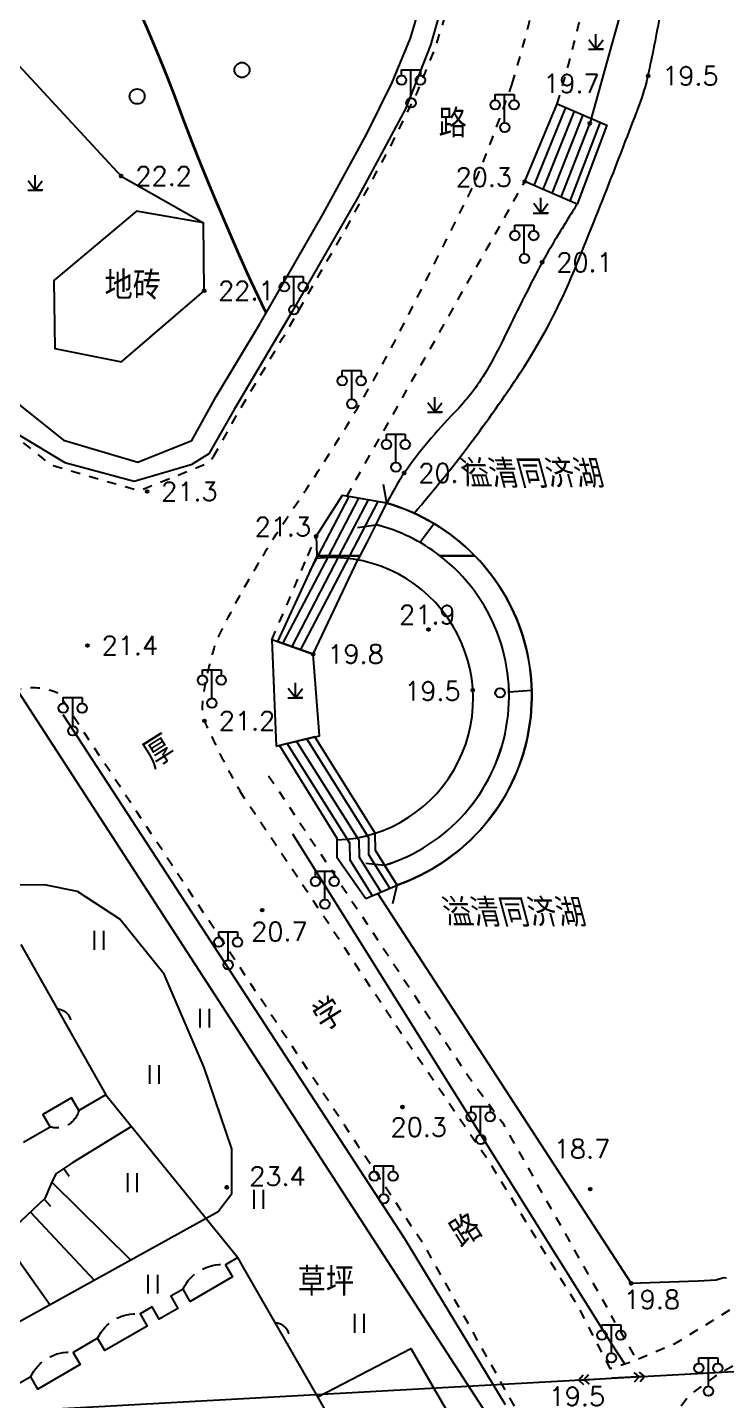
# Model space of a CAD drawing. Extents: x 115374 to 116875, y 149866 to 152432.
# Drawn here: x 115937.9 to 116012.2, y 150910.2 to 151056.1 of the extents above; entities that cross this region are included whole.
import ezdxf
from ezdxf.enums import TextEntityAlignment as Align

# ---------------------------------------------------------------- set-up
doc = ezdxf.new("R2010")
doc.units = 0
doc.header["$MEASUREMENT"] = 0
doc.header["$PDMODE"] = 32
doc.header["$PDSIZE"] = 0.3
for name, pattern in [('X3', [5, 4, -1]), ('X5', [3, 2, -1]), ('X6', [2, 1, -1])]:
    doc.linetypes.add(name, pattern=pattern)
doc.layers.get('0').update_dxf_attribs({"linetype": 'CONTINUOUS'})
for name, color, linetype in [('BOUND', 7, 'CONTINUOUS'), ('DLDW', 14, 'CONTINUOUS'), ('DLSS', 5, 'CONTINUOUS'), ('DMTZ', 5, 'CONTINUOUS'), ('GCD', 1, 'CONTINUOUS'), ('GXYZ', 2, 'CONTINUOUS'), ('JMD', 6, 'CONTINUOUS'), ('SXSS', 5, 'CONTINUOUS'), ('YZH', 2, 'CONTINUOUS'), ('ZBTZ', 5, 'CONTINUOUS')]:
    doc.layers.add(name, color=color, linetype=linetype)
doc.styles.add('HZ', font='rs.shx', dxfattribs={"bigfont": 'hztxt.shx'})
doc.linetypes.add('X20', pattern='A,4.5,[145,symbolx.shx,S=1,R=0,X=0,Y=0],4.5,-0.5,[146,symbolx.shx,S=1,R=0,X=0,Y=0],-0.5', length=10)
doc.linetypes.add('X35', pattern='A,2,[4,symbolt.shx,S=1,R=0,X=0,Y=0],2,[28,symbolt.shx,S=1,R=0,X=0,Y=0],1e-11', length=4)
doc.linetypes.add('X36', pattern='A,2,[4,symbolt.shx,S=1,R=180,X=0,Y=0],2,[28,symbolt.shx,S=1,R=180,X=0,Y=0],1e-11', length=4)
doc.linetypes.add('X4', pattern='A,0,-1e-09,[149,symbolx.shx,S=0.15,R=0,X=0,Y=0],-1.6', length=1.6)
doc.linetypes.add('X49', pattern='A,0,[5,symbolt.shx,S=1,R=0,X=0,Y=0],-10', length=10)

# ---------------------------------------------------------------- blocks, each defined once
blk = doc.blocks.new('GC122')
blk.add_circle((0, 0), 0.8)
blk = doc.blocks.new('GC097')
for p, q in [((-1, 2.92), (-1, 3.52)), ((-1, 3.52), (1, 3.52)), ((0, 0.52), (0, 3.52)), ((1, 3.52), (1, 2.92))]:
    blk.add_line(p, q)
for centre in [(-1, 2.42), (1, 2.42), (0.01, 0)]:
    blk.add_circle(centre, 0.5)
blk = doc.blocks.new('GC124')
for p, q in [((0, -0.8), (-0.75, 0.2)), ((0, -0.8), (0, 0.8)), ((0, -0.8), (0.75, 0.2)), ((-0.8, -0.8), (0.75, -0.8)), ((0.8, -0.8), (0, -0.8))]:
    blk.add_line(p, q)
blk = doc.blocks.new('Ggjt')
for p, q in [((3.5, 0), (0, 0)), ((2.92, 0), (2.42, 0.5)), ((2.42, -0.5), (2.92, 0)), ((3.5, 0), (3, 0.5)), ((3, -0.5), (3.5, 0))]:
    blk.add_line(p, q)
blk = doc.blocks.new('GC121')
for p, q in [((-0.5, -0.64), (-0.5, 1.36)), ((-0.5, -0.64), (-0.5, 0.86)), ((0.5, -0.64), (0.5, 1.36))]:
    blk.add_line(p, q)

msp = doc.modelspace()

# ---------------------------------------------------------------- linework, layer by layer
at = {"layer": 'BOUND', "linetype": 'Continuous', "elevation": 19.52, "flags": 128}
msp.add_lwpolyline([(115996.33, 151037.36), (115990.79, 151039.77), (115994.21, 151048.02), (115999.51, 151045.77)], close=True, dxfattribs=at)
at = {"layer": 'BOUND', "linetype": 'Continuous', "flags": 128}
for points in [[(115973.26, 151000), (115974.04, 151001.47), (115976.09, 151005.61), (115971.84, 151006.33), (115971.35, 151006.41), (115968.59, 151002.08), (115968.66, 151000)], [(115968.66, 151000), (115968.66, 150999.98), (115964.48, 150990.88), (115968.28, 150989.56), (115973.04, 150999.56), (115973.26, 151000)], [(115973.87, 150963.58), (115977.2, 150965.02), (115976.02, 150966.87), (115974.89, 150968.7), (115974.87, 150970.52), (115968.45, 150980.77), (115964.69, 150979.85), (115970.78, 150970), (115970.79, 150968), (115973.87, 150963.58)]]:
    msp.add_lwpolyline(points, close=True, dxfattribs=at)
for points in [[(115981.76, 151000, 0.101702), (115974.95, 151003.31), (115976.09, 151005.61, -0.13052), (115985.47, 151000)], [(115985.47, 151000, -0.549477), (115977.2, 150965.02), (115975.87, 150967.12, 0.60803), (115981.76, 151000)]]:
    msp.add_lwpolyline(points, format="xyb", close=True, dxfattribs=at)
at = {"layer": 'DLDW', "linetype": 'Continuous', "elevation": 21.94, "flags": 128}
msp.add_lwpolyline([(115947.89, 151020.62), (115956.67, 151028.17), (115956.61, 151035.38), (115949.48, 151036.63), (115940.71, 151029.25), (115940.8, 151022.04), (115947.89, 151020.62)], close=True, dxfattribs=at)
at = {"layer": 'DLSS', "linetype": 'Continuous'}
for p, q in [((115976.09, 151005.61, 19.5), (115975.77, 151007.58, 19.5)), ((115972.98, 151003), (115974.95, 151003.31)), ((115979.61, 151001.43), (115981.06, 151003.37)), ((115989.1, 150985.56), (115991.51, 150985.72)), ((115973.88, 150967.35), (115975.87, 150967.12)), ((115976.74, 150963.07), (115977.2, 150965.02))]:
    msp.add_line(p, q, dxfattribs=at)
at = {"layer": 'DLSS', "linetype": 'X6', "flags": 128}
for points in [[(115957.69, 151010.54), (115960.45, 151015.49), (115965.03, 151023.12), (115968.66, 151029.43), (115971.85, 151034.93), (115976.51, 151043.5), (115979.28, 151049.11), (115981.3, 151054.05), (115982.37, 151057.59), (115983.49, 151062.32), (115984.29, 151070.15), (115985.41, 151079.89), (115985.92, 151091.99), (115986.73, 151101.93), (115985.81, 151112.37), (115984.6, 151121.71), (115984.1, 151125.34), (115982.73, 151136.79), (115981.67, 151144.26), (115980.86, 151148.85), (115980, 151153.9), (115975.96, 151171.31), (115972.92, 151182.91), (115970.45, 151190.02), (115967.87, 151194.06), (115964.59, 151197.95), (115952.44, 151210.72), (115945.32, 151218.24), (115939.97, 151223.99), (115921.56, 151243.47), (115915.75, 151249.52), (115896.47, 151270.22), (115889.76, 151277.39), (115887.03, 151280.16), (115874.78, 151293.48)], [(115989.43, 151050.16), (115990.79, 151054.84), (115992.47, 151061.46), (115992.83, 151066.56), (115994.07, 151077.43), (115994.6, 151089.79), (115995.48, 151101.98), (115995.01, 151107.98), (115994.71, 151111.42), (115994, 151119.44), (115992.43, 151132.31), (115991.72, 151137.71), (115991.07, 151142.2), (115990.97, 151147.24), (115990.02, 151154.93), (115988.4, 151162.89), (115987.28, 151169.84), (115982.14, 151187.29)], [(116027.89, 150929.24), (116006.67, 150916.24), (116002.12, 150914.33), (116000, 150913.65)], [(116031.9, 150924.96), (116010.98, 150912.81), (116008.21, 150910.75), (116005.77, 150907.42), (116004.57, 150904.59), (116054.09, 150817.86), (116056.09, 150817.51), (116058.8, 150817.35), (116062.15, 150817.67), (116065.46, 150818.93)], [(116002.39, 150915.08), (116000, 150919.24)]]:
    msp.add_lwpolyline(points, dxfattribs=at)
for points, elevation in [([(115786.6, 151256.7), (115786.84, 151245.28), (115787.47, 151237.66), (115789.48, 151222.65), (115794.92, 151204.19), (115798.05, 151194.74), (115801.57, 151184.49), (115806.41, 151172.16), (115809.04, 151166.11), (115812.97, 151158.24), (115815.82, 151152.51), (115823.97, 151139.21), (115832.43, 151126.01), (115843.9, 151115.89), (115846.72, 151113.79), (115859.67, 151100.97), (115877.45, 151083.84), (115927.04, 151025.4), (115934.96, 151014.02), (115940.37, 151009.68), (115949.77, 151006.92), (115957.12, 151009.86), (115957.69, 151010.54)], 66.83), ([(115971.84, 151006.33), (115990.79, 151039.77)], 21.32), ([(115967.7, 151000), (115968.59, 151002.08)], 21.29), ([(115963.89, 150991.09), (115967.7, 151000)], 21.29), ([(115963.54, 150976.64), (115984.74, 150944.74), (115988.4, 150939.78), (116000, 150919.24)], 21.03)]:
    msp.add_lwpolyline(points, dxfattribs=dict(at, elevation=elevation))
at = {"layer": 'DLSS', "linetype": 'X3', "const_width": 0.3, "flags": 128}
msp.add_lwpolyline([(115963.28, 151025.8), (115962.89, 151026.6), (115962.43, 151027.57), (115961.74, 151029.01), (115961.25, 151030.07), (115960.78, 151031.13), (115960.44, 151031.89), (115960.04, 151032.82), (115959.57, 151033.9), (115959.04, 151035.14), (115958.44, 151036.54), (115957.81, 151038.01), (115957.21, 151039.45), (115956.63, 151040.87), (115956.06, 151042.27), (115955.52, 151043.64), (115955, 151044.99), (115954.49, 151046.31), (115954.01, 151047.61), (115953.52, 151048.93), (115953, 151050.28), (115952.44, 151051.69), (115951.85, 151053.13), (115951.22, 151054.63), (115950.57, 151056.17), (115949.87, 151057.75), (115949.15, 151059.38), (115948.39, 151061.05), (115947.61, 151062.75), (115946.81, 151064.49), (115945.99, 151066.25), (115945.14, 151068.05), (115944.27, 151069.89), (115943.37, 151071.75), (115942.46, 151073.65), (115941.56, 151075.49), (115940.75, 151077.17), (115940.01, 151078.71), (115939.35, 151080.1), (115938.76, 151081.34), (115938.25, 151082.42), (115937.81, 151083.36), (115937.12, 151084.86), (115936.44, 151086.27), (115935.71, 151087.68), (115934.95, 151089.08), (115934.15, 151090.47), (115933.36, 151091.78), (115932.58, 151092.98), (115931.81, 151094.1), (115931.03, 151095.15), (115930.06, 151096.33), (115928.89, 151097.68), (115928.23, 151098.41), (115927.51, 151099.18), (115926.74, 151099.99), (115925.97, 151100.79), (115924.6, 151102.27), (115923.43, 151103.57), (115922.47, 151104.68), (115921.71, 151105.68), (115921.36, 151106.26), (115920.7, 151107.64), (115920.4, 151108.45), (115920.1, 151109.34), (115919.81, 151110.37)], dxfattribs=at)
at = {"layer": 'DLSS', "linetype": 'X6', "flags": 128}
for points, elevation in [([(115994.21, 151048.02, 0.018603), (115997.15, 151059.18, 0.033019), (115998.15, 151065.61, 0.000155), (115998.75, 151072.49, 0.000149), (115999.38, 151079.67, 0.001357), (115999.92, 151086.07, 0.000074), (116000, 151087.02)], 19.52), ([(115962.92, 151000, -0.013979), (115966.27, 151005.18, 0.024486), (115975.78, 151020.62, 0.007918), (115978.02, 151024.83, 0.002525), (115984.74, 151038.18, 0.022227), (115986.33, 151041.77, 0.009772), (115989.43, 151050.16)], 20.96), ([(115960.75, 150974.58, -0.008189), (115959.25, 150977.3, -0.010152), (115958.12, 150979.53, -0.002759), (115956.94, 150982.01, -0.015412), (115956.74, 150982.46, -0.107739), (115956.51, 150983.87, -0.044198), (115957, 150987.28, -0.014666), (115957.8, 150990.32, -0.038162), (115958.23, 150991.44, -0.005895), (115958.49, 150991.96, -0.002526), (115959.1, 150993.16, -0.01775), (115962.92, 151000, 0.024486)], 20.96), ([(115999.9, 150913.63), (115996.58, 150919.99), (115987.03, 150935.56), (115977.81, 150948.99), (115970.07, 150960.69), (115960.75, 150974.58), (115960.63, 150974.79, -0.122087)], 19.74), ([(116000, 150913.65, -0.049425), (115999.9, 150913.63)], 19.74)]:
    msp.add_lwpolyline(points, format="xyb", dxfattribs=dict(at, elevation=elevation))
msp.add_lwpolyline([(115989.67, 150909.66), (115980.2, 150926.55), (115968.72, 150943.85), (115961.69, 150954.46), (115953.51, 150966.78), (115945.74, 150978.49), (115941.18, 150985.37, 0.16151), (115937.2, 150985.84)], format="xyb", dxfattribs=at)
at = {"layer": 'DLSS', "linetype": 'Continuous'}
for centre, radius, start, end in [((115970.23, 150985.14), 21.29, 44.2698, 74.0148), ((115970.29, 150985.09), 18.81, 52.4348, 75.6634), ((115970.29, 150985.09), 18.81, 287.2313, 52.4348), ((115970.23, 150985.14), 21.29, 289.1188, 44.2698)]:
    msp.add_arc(centre, radius, start, end, dxfattribs=at)
at = {"layer": 'DMTZ', "linetype": 'Continuous'}
for p, q in [((115941.76, 150934.91), (115942.32, 150934.08)), ((115941.76, 150934.91), (115942.32, 150934.08)), ((115940.48, 150933.46), (115948.88, 150925.18)), ((115939.67, 150931.64), (115940.35, 150930.91)), ((115939.67, 150931.64), (115940.35, 150930.91)), ((115938.21, 150930.28), (115944.99, 150923.04)), ((115935.07, 150927.82), (115940.27, 150920.44))]:
    msp.add_line(p, q, dxfattribs=at)
at = {"layer": 'DMTZ', "linetype": 'X36', "elevation": 19.49, "flags": 128}
for points in [[(116000, 151040.23, 0.002742), (116002.97, 151047.93, 0.03714), (116003.88, 151050.99, 0.008533), (116005.21, 151057.64, 0.010636), (116006.07, 151063.02, 0.012124), (116007.84, 151078.62, 0.015308), (116008.57, 151091.04, 0.007204), (116008.72, 151101.72, 0.011531), (116008.56, 151108.39, 0.011422), (116008.02, 151115.99, -0.010951), (116007.46, 151123.92, -0.015928), (116007.33, 151131.66, 0.018697), (116007.18, 151138.26, 0.01567), (116006.64, 151144.11, 0.011569), (116005.49, 151151.98, 0.008875), (116004.87, 151155.26, 0.002345), (116002.25, 151167.59, 0.014779), (116001.69, 151169.84, 0.005815), (116000.04, 151175.49)], [(115979.02, 151004.54, 0.032147), (115990.29, 151019.45, 0.04879), (115996.05, 151030.36, 0.003535), (116000, 151040.23, 0.03714)]]:
    msp.add_lwpolyline(points, format="xyb", dxfattribs=at)
at = {"layer": 'DMTZ', "linetype": 'X35', "flags": 128}
for points, elevation in [([(116005.79, 151096.53), (116005.85, 151094.37), (116004.58, 151080.27), (116002.99, 151064.98), (116000, 151054.25)], 19.55), ([(116000, 151054.25), (115997.83, 151046.48)], 19.55), ([(115948.97, 150939.36), (115942.61, 150935.48)], 48.34)]:
    msp.add_lwpolyline(points, dxfattribs=dict(at, elevation=elevation))
msp.add_lwpolyline([(115996.33, 151037.36, 0.005651), (115993.79, 151033.23, 0.011659), (115992.63, 151031.19, 0.012059), (115988.81, 151023.64, -0.022301), (115986.66, 151019.6, -0.059997), (115983.28, 151015.2, 0.039895), (115977.96, 151008.8, 0.021225), (115977.42, 151007.96, 0.007814), (115976.09, 151005.61)], format="xyb", dxfattribs=at)
at = {"layer": 'DMTZ', "linetype": 'X36', "flags": 128}
for points, elevation in [([(115956.27, 150898.63), (115937.62, 150887.74), (115935.31, 150887.87), (115933.67, 150889.74), (115922.67, 150907.72), (115922.07, 150909.44), (115922.66, 150910.73), (115958.19, 150930.32), (115959.62, 150932.25), (115959.62, 150936.98), (115956.69, 150945.65), (115952.42, 150955.54), (115947.71, 150961.38), (115943.21, 150964.33), (115939.71, 150965.03), (115931.01, 150964.92)], 21.66), ([(116000, 150925.94), (115975.16, 150964.13)], 19.78), ([(116002.1, 150922.71), (116000, 150925.94)], 19.78)]:
    msp.add_lwpolyline(points, dxfattribs=dict(at, elevation=elevation))
at = {"layer": 'DMTZ', "linetype": 'Continuous', "elevation": 14, "flags": 128}
msp.add_lwpolyline([(115942.61, 150935.48), (115940.9, 150934.33), (115940.44, 150933.37), (115939.75, 150931.71), (115937.18, 150929.31), (115928.06, 150922.87), (115919.71, 150916.41), (115917.76, 150914.38), (115917.27, 150912.61), (115917.21, 150907.11), (115920.16, 150899.53), (115923.12, 150895.21), (115928.63, 150886.04), (115930.56, 150883.64), (115933.61, 150882.3), (115937.38, 150882.34), (115941.51, 150884.05)], dxfattribs=at)
at = {"layer": 'DMTZ', "linetype": 'X35', "flags": 128}
msp.add_lwpolyline([(116002.1, 150922.71), (116009.22, 150922.97), (116011.13, 150923.09), (116011.91, 150923.31), (116012.21, 150923.3)], dxfattribs=at)
at = {"layer": 'DMTZ', "linetype": 'X36'}
msp.add_arc((115970.27, 150984.81, 20.55), 15.01, 271.9332, 96.6527, dxfattribs=at)
at = {"layer": 'GCD', "linetype": 'Continuous'}
for p in [(116003.88, 151050.99, 19.49), (115997.69, 151045.96, 19.68), (115947.88, 151040.35, 22.17), (115990.79, 151039.77, 20.31), (115992.63, 151031.19, 20.14), (115956.67, 151028.17, 22.12), (115977.96, 151008.8, 20.09), (115950.62, 151006.84, 21.25), (115968.59, 151002.08, 21.31), (115944.29, 150990.48, 21.4), (115968.28, 150989.56, 19.78), (115985.26, 150985.73, 19.48), (115956.74, 150982.46, 21.22), (116002.1, 150922.71, 19.78)]:
    msp.add_point(p, dxfattribs=at)
at = {"layer": 'GCD'}
for p in [(115980.54, 150992.17, 21.91), (115962.84, 150962.35, 20.69), (115977.77, 150941.44, 20.27), (115959.11, 150932.9, 23.43), (115997.71, 150932.7, 18.73)]:
    msp.add_point(p, dxfattribs=at)
at = {"layer": 'GXYZ', "linetype": 'Continuous'}
for p, q in [((116000, 150912.61), (116229.87, 150925.26)), ((115864.44, 150905.14, 38.69), (116000, 150912.61, 38.69)), ((115864.44, 150905.14, 38.69), (116000, 150912.61, 38.69))]:
    msp.add_line(p, q, dxfattribs=at)
at = {"layer": 'JMD', "linetype": 'Continuous', "flags": 128}
for points in [[(115937.18, 150958.72), (115946.23, 150942.74), (115943.38, 150941.08), (115942.6, 150942.42), (115939.55, 150940.65), (115940.33, 150939.31), (115937.48, 150937.65)], [(115969.53, 150909.32), (115968.76, 150910.66), (115961.01, 150924.13), (115960.26, 150925.43), (115958.96, 150924.68), (115959.71, 150923.38), (115955.2, 150920.79), (115954.45, 150922.09), (115953.15, 150921.34), (115953.9, 150920.04), (115951.91, 150918.9), (115951.17, 150920.2), (115949.87, 150919.45), (115950.61, 150918.15), (115946.11, 150915.56), (115945.36, 150916.86), (115942.76, 150915.37), (115943.5, 150914.07), (115939, 150911.47), (115938.25, 150912.77), (115936.95, 150912.03)]]:
    msp.add_lwpolyline(points, dxfattribs=at)
at = {"layer": 'YZH', "linetype": 'Continuous'}
for p, q in [((115991.76, 151039.35, 20.31), (115995.13, 151047.63, 20.31)), ((115992.72, 151038.93, 20.31), (115996.05, 151047.24, 20.31)), ((115993.68, 151038.51, 20.31), (115996.97, 151046.85, 20.31)), ((115994.64, 151038.1, 20.31), (115997.89, 151046.46, 20.31)), ((115995.61, 151037.68, 20.31), (115998.81, 151046.07, 20.31)), ((115972.05, 151006.29, 21.08), (115968.76, 151000, 21.08)), ((115973.09, 151006.11, 21.08), (115969.89, 151000, 21.08)), ((115974.12, 151005.94, 21.08), (115971.02, 151000, 21.08)), ((115975.16, 151005.76, 21.08), (115972.15, 151000, 21.08)), ((115969.89, 151000, 21.08), (115965.03, 150990.69, 21.08)), ((115971.02, 151000, 21.08), (115965.99, 150990.36, 21.08)), ((115972.15, 151000, 21.08), (115966.94, 150990.03, 21.08)), ((115968.76, 151000, 21.08), (115967.93, 150998.41, 21.08))]:
    msp.add_line(p, q, dxfattribs=at)
at = {"layer": 'YZH', "linetype": 'Continuous', "flags": 128}
for points, elevation in [([(115996.33, 151037.36), (115990.79, 151039.77), (115994.21, 151048.02), (115999.51, 151045.77)], 19.52), ([(115974.57, 150963.88), (115972.2, 150967.65), (115972.18, 150969.47), (115965.51, 150980.05)], 20.74), ([(115975.49, 150964.28), (115973.2, 150967.94), (115973.18, 150969.76), (115966.52, 150980.3)], 20.74), ([(115976.42, 150964.68), (115974.19, 150968.23), (115974.18, 150970.05), (115967.6, 150980.56)], 20.74)]:
    msp.add_lwpolyline(points, dxfattribs=dict(at, elevation=elevation))
for points in [[(115976.09, 151005.61), (115971.84, 151006.33), (115971.35, 151006.41), (115968.59, 151002.08), (115968.66, 151000)], [(115968.66, 151000), (115968.66, 150999.98), (115964.48, 150990.88)], [(115968.28, 150989.56), (115964.48, 150990.88)], [(115973.87, 150963.58), (115977.2, 150965.02), (115976.02, 150966.87), (115974.89, 150968.7), (115974.87, 150970.52), (115968.45, 150980.77), (115964.69, 150979.85), (115970.78, 150970), (115970.79, 150968), (115973.87, 150963.58)]]:
    msp.add_lwpolyline(points, dxfattribs=at)
at = {"layer": 'YZH', "linetype": 'X5', "flags": 128}
for points, elevation in [([(115941.05, 150951.86, -0.557709), (115942.35, 150949.61, -2.869048)], 48.34), ([(115943.38, 150941.08, -0.418054), (115940.33, 150939.31)], 44.98), ([(115954.45, 150922.09, -0.317817), (115958.96, 150924.68)], 30.34), ([(115945.36, 150916.86, -0.317817), (115949.87, 150919.45)], 30.34), ([(115938.25, 150912.77, -0.317817), (115942.76, 150915.37)], 30.34)]:
    msp.add_lwpolyline(points, format="xyb", dxfattribs=dict(at, elevation=elevation))
at = {"layer": 'YZH', "linetype": 'X20', "elevation": 48.34, "flags": 128}
msp.add_lwpolyline([(115946.23, 150942.74), (115960.26, 150925.43)], dxfattribs=at)
at = {"layer": 'YZH', "linetype": 'X5', "flags": 128}
msp.add_lwpolyline([(115964.24, 150918.52, -0.557709), (115965.53, 150916.27, -2.869048)], format="xyb", dxfattribs=at)
at = {"layer": 'YZH', "linetype": 'X20', "flags": 128}
msp.add_lwpolyline([(115968.76, 150910.66), (115978.65, 150915.78), (115984.02, 150906.53)], dxfattribs=at)
at = {"layer": 'YZH', "linetype": 'Continuous'}
msp.add_circle((115988.14, 150985.44, 21.46), 0.5, dxfattribs=at)
at = {"layer": 'ZBTZ', "linetype": 'X49', "flags": 128}
for points in [[(115807.02, 151500.05), (115806.7, 151476.27), (115806.69, 151466.98), (115806.81, 151460.76), (115806.93, 151456.29), (115807.29, 151449.13), (115807.83, 151441.22), (115808.5, 151433.11), (115809.16, 151425.49), (115810.25, 151415.83), (115811.58, 151404.07), (115812.67, 151397.25), (115814.3, 151390), (115816.12, 151384.41), (115817.99, 151379.15), (115821.8, 151370.07), (115826.15, 151359.26), (115829, 151352.53), (115832.69, 151346.19), (115836.79, 151339.37), (115840.32, 151333.71), (115845.09, 151326.95), (115849.69, 151320.79), (115855.01, 151314), (115860.09, 151308.03), (115864.62, 151303.08), (115871.59, 151295.85), (115879.15, 151287.94), (115884.28, 151282.45), (115892.88, 151273.1), (115902.97, 151262.42), (115910.22, 151254.51), (115915.21, 151249.33), (115924.99, 151239.01), (115946.16, 151216.21), (115953.68, 151208.56), (115960.93, 151200.77), (115965.22, 151196.31), (115968.67, 151191.86), (115970.48, 151188.48), (115972.66, 151182.26), (115974.13, 151176.14), (115975.55, 151170.34), (115978.29, 151158.85), (115980.4, 151149.07), (115982.22, 151137.37), (115983.79, 151124.33), (115985.3, 151112.56), (115985.84, 151107.43), (115986.27, 151102.54), (115985.97, 151097.77), (115985.24, 151089.88), (115985.06, 151082.57), (115984.33, 151075.45), (115983.79, 151070.01), (115983.3, 151065.07), (115982.58, 151060.73), (115980.76, 151054.27), (115978.1, 151047.51), (115973.07, 151038.16), (115966.06, 151025.97), (115959.89, 151015.54), (115957.17, 151010.83), (115955.42, 151009.75)], [(115852.81, 151108.62), (115871.74, 151090.55), (115879.57, 151082.52), (115900.86, 151057.49), (115925.11, 151029.17), (115937, 151012.84), (115941.89, 151009.93), (115949.24, 151007.95), (115955.42, 151009.75)], [(115941.65, 150983.15), (115956.33, 150960.66), (115977.98, 150927.46), (115988.7, 150909.84)]]:
    msp.add_lwpolyline(points, dxfattribs=at)
at = {"layer": 'ZBTZ', "linetype": 'Continuous', "flags": 128}
msp.add_lwpolyline([(115862.27, 151103.7), (115879.54, 151085.81), (115929.32, 151027.15), (115937.09, 151016), (115941.72, 151012.28), (115949.62, 151009.96), (115955.37, 151012.26), (115957.98, 151016.92), (115962.56, 151024.57), (115966.19, 151030.86), (115969.35, 151036.33), (115973.97, 151044.82), (115976.68, 151050.28), (115978.61, 151055.01), (115979.61, 151058.33), (115980.66, 151062.8), (115981.45, 151070.46), (115982.43, 151079.03)], dxfattribs=at)
at = {"layer": 'ZBTZ', "linetype": 'X4', "elevation": 22.9, "flags": 128}
msp.add_lwpolyline([(115928.65, 151061.1), (115947.88, 151040.35), (115956.61, 151035.38)], dxfattribs=at)
at = {"layer": 'ZBTZ', "linetype": 'Continuous', "elevation": 21.08, "flags": 128}
msp.add_lwpolyline([(115964.34, 150979.77), (115968.96, 150980.89), (115968.28, 150989.56), (115963.89, 150991.09), (115964.34, 150979.77)], close=True, dxfattribs=at)
at = {"layer": 'ZBTZ', "linetype": 'Continuous', "elevation": 21.59, "flags": 128}
msp.add_lwpolyline([(115936.83, 150985.7), (115987.11, 150908.24)], dxfattribs=at)
at = {"layer": 'ZBTZ', "linetype": 'X49', "elevation": 20.97, "flags": 128}
for points in [[(115966.09, 150970.45), (116000, 150916.29)], [(116000, 150916.29), (116001.41, 150914.1)]]:
    msp.add_lwpolyline(points, dxfattribs=at)

# ---------------------------------------------------------------- block references
at = {"layer": 'DLDW', "linetype": 'Continuous'}
for p in [(115978.67, 151048.12, 21.25), (115988.63, 151045.51, 21.39), (115990.72, 151031.6), (115966.21, 151026.15, 21.58), (115972.37, 151016.16, 21.44), (115977.07, 151009.41), (115957.5, 150984.36), (115942.71, 150981.41, 21.46), (115969.52, 150962.99, 20.82), (115959.24, 150956.54, 20.87), (115986.08, 150937.98, -88.49), (115975.77, 150931.67, 20.28), (115999.98, 150914.78, -89.27)]:
    msp.add_blockref('GC097', p, dxfattribs=at)
at = {"layer": 'DLDW'}
msp.add_blockref('GC097', (116010.29, 150911.26), dxfattribs=at)
at = {"layer": 'GXYZ', "linetype": 'Continuous'}
for p, rotation in [((116000, 150912.61, 38.69), 183.1545459725684), ((116000, 150912.61), 3.154545972568407)]:
    msp.add_blockref('Ggjt', p, dxfattribs=dict(at, rotation=rotation))
at = {"layer": 'ZBTZ', "linetype": 'Continuous'}
for name, p in [('GC124', (115998.34, 151054.62)), ('GC122', (115960.71, 151051.62)), ('GC122', (115949.56, 151048.81)), ('GC124', (115938.73, 151039.65)), ('GC124', (115992.48, 151037.22)), ('GC124', (115981.22, 151016.06)), ('GC124', (115966.38, 150985.7)), ('GC121', (115945.53, 150958.78)), ('GC121', (115956.75, 150950.51)), ('GC121', (115951.4, 150944.54)), ('GC121', (115949.07, 150933.04)), ('GC121', (115962.5, 150931.27)), ('GC121', (115951.25, 150922.26)), ('GC121', (115973.2, 150918.09))]:
    msp.add_blockref(name, p, dxfattribs=at)

# ---------------------------------------------------------------- texts
at = {"layer": 'DLDW', "linetype": 'Continuous', "style": 'HZ'}
msp.add_text('地砖', height=3, dxfattribs=at).set_placement((115949.1, 151028.87), align=Align.MIDDLE)
at = {"layer": 'DLSS', "linetype": 'Continuous', "style": 'HZ'}
msp.add_text('路', height=3, dxfattribs=at).set_placement((115983.11, 151046.11), align=Align.MIDDLE)
for s, p in [('厚', (115951.82, 150979.27)), ('学', (115969.83, 150951.44)), ('路', (115984.43, 150928.49))]:
    msp.add_text(s, height=3, rotation=32.2578, dxfattribs=at).set_placement(p, align=Align.MIDDLE)
at = {"layer": 'GCD', "linetype": 'Continuous', "style": 'HZ'}
for s, p in [('19.7', (115992.73, 151049.18, 19.68)), ('19.5', (116005.38, 151049.99, 19.49)), ('22.2', (115949.38, 151039.35, 22.17)), ('20.3', (115983.42, 151039.23, 20.31)), ('20.1', (115994.13, 151030.19, 20.14)), ('22.1', (115958.17, 151027.17, 22.12)), ('20.1', (115979.46, 151007.8, 20.09)), ('21.3', (115952.12, 151005.84, 21.25)), ('21.3', (115962.06, 151002.1, 21.32)), ('21.4', (115945.79, 150989.48, 21.4)), ('19.8', (115969.78, 150988.56, 19.78)), ('19.5', (115977.95, 150984.63, 19.48)), ('21.2', (115958.24, 150981.46, 21.22)), ('19.8', (116001.28, 150919.98, 19.78))]:
    msp.add_text(s, height=2, dxfattribs=at).set_placement(p)
at = {"layer": 'GCD', "linetype": 'Continuous', "lineweight": -3, "style": 'HZ'}
for s, p in [('21.9', (115977.41, 150992.75, 21.91)), ('20.7', (115961.69, 150959.08, 20.69)), ('20.3', (115976.5, 150938.3, 20.27)), ('18.7', (115993.85, 150936, 18.73)), ('23.4', (115961.48, 150933.08, 23.43)), ('19.5', (115993.31, 150909.69, 19.48))]:
    msp.add_text(s, height=2, dxfattribs=at).set_placement(p)
at = {"layer": 'SXSS', "linetype": 'Continuous', "style": 'HZ', "oblique": 345}
for p in [(115991.95, 151008.88), (115990.05, 150962.25, 19.78)]:
    msp.add_text('溢清同济湖', height=3, dxfattribs=at).set_placement(p, align=Align.MIDDLE)
at = {"layer": 'ZBTZ', "linetype": 'Continuous', "style": 'HZ'}
msp.add_text('草坪', height=3, dxfattribs=at).set_placement((115969.63, 150923.03), align=Align.MIDDLE)

doc.saveas('drawing.dxf')
